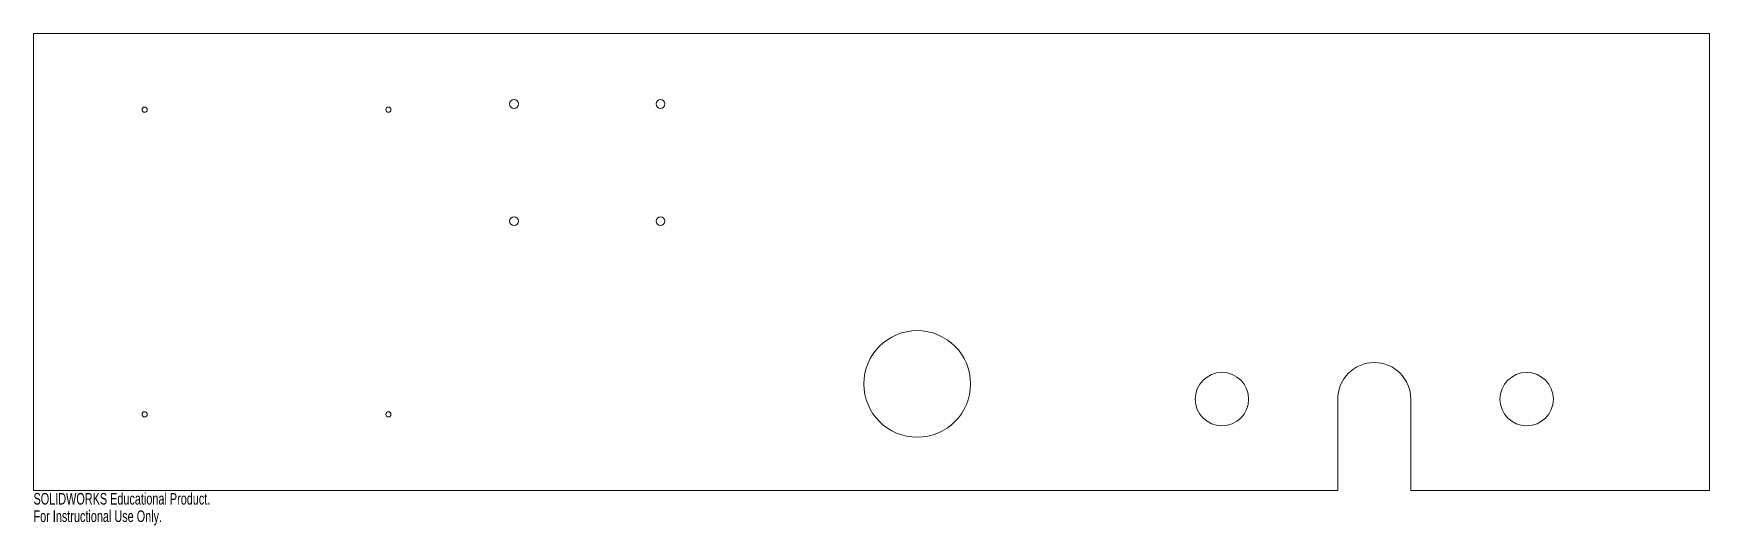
# Model space of a CAD drawing. Header units: inches. Extents: x -5.8 to 21.8, y -4.3 to 3.8.
import ezdxf

# ---------------------------------------------------------------- set-up
doc = ezdxf.new("R2010")
doc.units = ezdxf.units.IN
doc.header["$MEASUREMENT"] = 0
doc.styles.add('SLDTEXTSTYLE0', font='TXT', dxfattribs={"width": 0.7})

msp = doc.modelspace()

# ---------------------------------------------------------------- linework, layer by layer
at = {"color": 7, "linetype": 'Continuous', "lineweight": 15}
for p, q in [((21.75, 3.75), (-5.75, 3.75)), ((-5.75, 3.75), (-5.75, -3.75)), ((21.75, -3.75), (21.75, 3.75)), ((15.65, -2.25), (15.65, -3.75)), ((16.85, -3.75), (16.85, -2.25)), ((-5.75, -3.75), (15.65, -3.75)), ((16.85, -3.75), (21.75, -3.75))]:
    msp.add_line(p, q, dxfattribs=at)
for centre, radius in [((-3.927, 2.5), 0.0425), ((0.073, 2.5), 0.0425), ((2.135, 2.594), 0.0724), ((4.538, 2.594), 0.0724), ((2.135, 0.67), 0.0724), ((4.538, 0.67), 0.0724), ((8.75, -2), 0.875), ((13.75, -2.25), 0.438), ((18.75, -2.25), 0.438), ((-3.927, -2.5), 0.0425), ((0.073, -2.5), 0.0425)]:
    msp.add_circle(centre, radius, dxfattribs=at)
msp.add_arc((16.25, -2.25), 0.6, 0, 180, dxfattribs=at)

# ---------------------------------------------------------------- texts
at = {"color": 7, "linetype": 'Continuous', "char_height": 0.1903, "attachment_point": 1, "style": 'SLDTEXTSTYLE0'}
for s, insert in [('SOLIDWORKS Educational Product.', (-5.75, -3.79)), ('For Instructional Use Only.', (-5.75, -4.076))]:
    msp.add_mtext(s, dxfattribs=dict(at, insert=insert))

doc.saveas('drawing.dxf')
